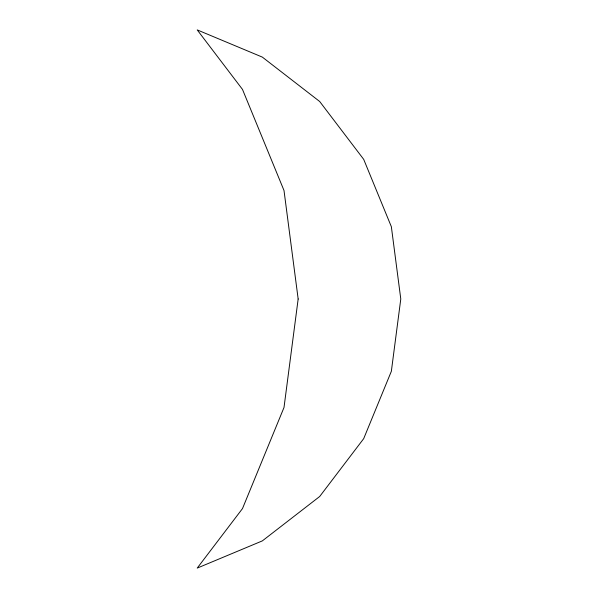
<?xml version="1.0" encoding="UTF-8"?>
<svg xmlns="http://www.w3.org/2000/svg" width="598" height="598" viewBox="0 0 598 598"><rect width="100%" height="100%" fill="white"/><g stroke="black" fill="none" stroke-linecap="round" stroke-linejoin="round"><path stroke-width="0.9" d="M298.163 299L284.005 407.492L242.489 508.584L197.213 568.1L262.328 540.898L319.683 496.504L363.689 438.655L391.354 371.291L400.787 299L391.354 226.709L363.689 159.345L319.683 101.496L262.328 57.102L197.213 29.9L242.489 89.416L284.005 190.508L298.163 299"/></g></svg>
